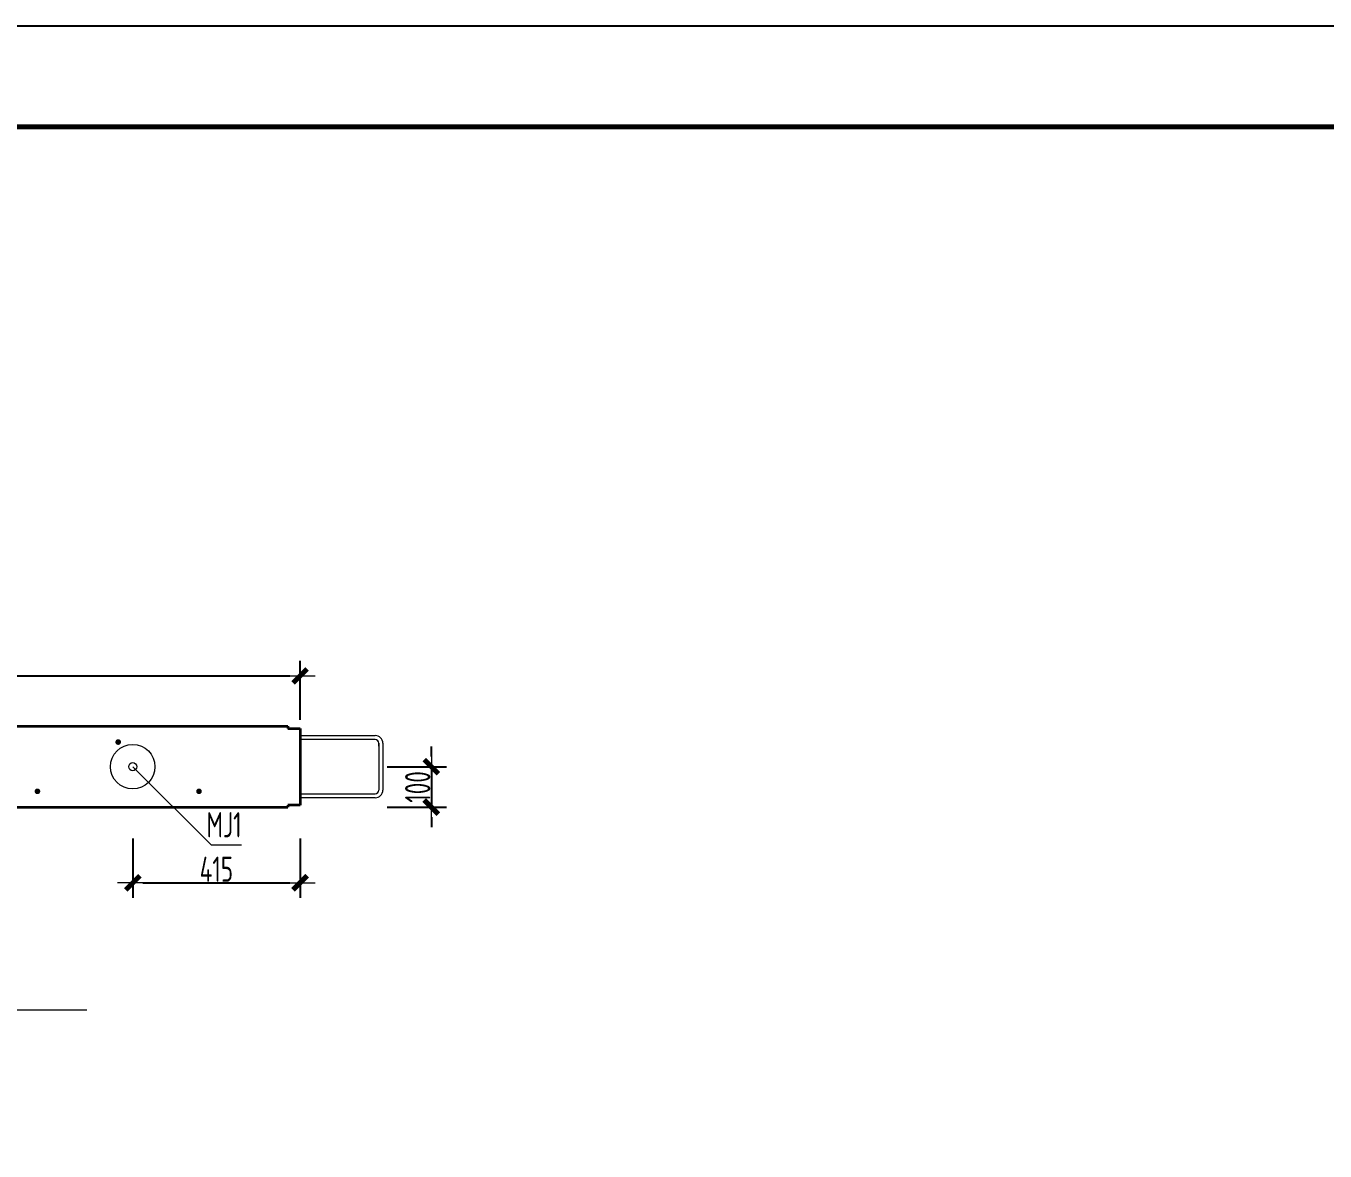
# Model space of a CAD drawing. Extents: x -85320 to 1679916, y -1321939 to 627.
# Drawn here: x 1336041 to 1348902, y -837016 to -825871 of the extents above; entities that cross this region are included whole.
import ezdxf
from ezdxf.enums import TextEntityAlignment as Align

# ---------------------------------------------------------------- set-up
doc = ezdxf.new("R2010")
doc.units = 0
doc.header["$LTSCALE"] = 1000
for name, color, linetype in [('BORDER', 7, 'Continuous'), ('打印线框', 7, 'Continuous'), ('拉模', 7, 'Continuous')]:
    doc.layers.add(name, color=color, linetype=linetype)
for name, color, linetype, lineweight in [('直线', 7, 'Continuous', 18), ('预制墙图名', 7, 'Continuous', 18), ('预制墙埋件', 8, 'Continuous', 18), ('预制墙墙身水平筋', 130, 'Continuous', 18), ('预制墙墙身纵向受力筋', 1, 'Continuous', 18), ('预制墙详图标注', 3, 'Continuous', 18), ('预制墙详图轮廓', 3, 'Continuous', 35)]:
    doc.layers.add(name, color=color, linetype=linetype, lineweight=lineweight)
doc.styles.add('样式 1', font='yjkeng.shx', dxfattribs={"width": 0.7, "bigfont": 'yjkchn.shx'})
doc.dimstyles.new('盈建科结构', dxfattribs={"dimscale": 100, "dimtxt": 2.5, "dimasz": 1, "dimexe": 1.5, "dimexo": 0.625, "dimgap": 0.1, "dimtad": 1, "dimdec": 0, "dimrnd": 1, "dimzin": 0, "dimdsep": 46, "dimtxsty": '样式 1', "dimblk": '_yjkbk', "dimblk1": 'ARCHTICK', "dimblk2": 'ARCHTICK', "dimcen": 0.09, "dimadec": 0, "dimazin": 0, "dimtfac": 1, "dimtdec": 4, "dimtix": 1, "dimtmove": 2, "dimatfit": 3, "dimfxl": 1, "dimtolj": 1, "dimtzin": 0, "dimarcsym": 0})

# ---------------------------------------------------------------- blocks, each defined once
blk = doc.blocks.new('_yjkbk')
blk.add_line((-1, 0), (1.5, 0))
blk.add_lwpolyline([(-0.7, -0.7, 0.5, 0.5, 0), (0.7, 0.7, 0.5, 0.5, 0)], format="xyseb")
blk = doc.blocks.new('*D1570')
at = {"layer": 'Defpoints', "color": 0, "transparency": 16777216}
for p in [(1339554, -833209), (1339554, -833609), (1340054, -833609)]:
    blk.add_point(p, dxfattribs=at)
at = {"layer": '预制墙详图标注', "color": 0, "lineweight": -2, "transparency": 16777216}
for p, q in [((1340054, -833109), (1340054, -833009)), ((1339616, -833209), (1340204, -833209)), ((1340054, -833209), (1340054, -833609)), ((1339616, -833609), (1340204, -833609)), ((1340054, -833709), (1340054, -833809))]:
    blk.add_line(p, q, dxfattribs=at)
at = {"layer": '预制墙详图标注', "color": 0, "lineweight": -2, "transparency": 16777216, "xscale": 100, "yscale": 100, "zscale": 100}
for p, rotation in [((1340054, -833209), 270), ((1340054, -833609), 90)]:
    blk.add_blockref('_yjkbk', p, dxfattribs=dict(at, rotation=rotation))
at = {"layer": '预制墙详图标注', "color": 0, "transparency": 16777216, "insert": (1340044, -833409), "char_height": 250, "attachment_point": 8, "rotation": 90, "style": '样式 1'}
blk.add_mtext('\\A1;100', dxfattribs=at)
blk = doc.blocks.new('_ArchTick')
at = {"color": 0, "linetype": 'ByBlock', "const_width": 0.4}
blk.add_lwpolyline([(-0.5, -0.5), (0.5, 0.5)], dxfattribs=at)
blk = doc.blocks.new('*D1572')
at = {"layer": 'Defpoints', "color": 0, "transparency": 16777216}
for p in [(1337098, -833859), (1338754, -833859), (1338754, -834359)]:
    blk.add_point(p, dxfattribs=at)
at = {"layer": '预制墙详图标注', "color": 0, "lineweight": -2, "transparency": 16777216}
for p, q in [((1337098, -833921), (1337098, -834509)), ((1338754, -833921), (1338754, -834509)), ((1337198, -834359), (1338654, -834359))]:
    blk.add_line(p, q, dxfattribs=at)
at = {"layer": '预制墙详图标注', "color": 0, "lineweight": -2, "transparency": 16777216, "xscale": 100, "yscale": 100, "zscale": 100, "rotation": 180}
blk.add_blockref('_yjkbk', (1337098, -834359), dxfattribs=at)
at = {"layer": '预制墙详图标注', "color": 0, "lineweight": -2, "transparency": 16777216, "xscale": 100, "yscale": 100, "zscale": 100}
blk.add_blockref('_yjkbk', (1338754, -834359), dxfattribs=at)
at = {"layer": '预制墙详图标注', "color": 0, "transparency": 16777216, "insert": (1337926, -834349), "char_height": 250, "attachment_point": 8, "style": '样式 1'}
blk.add_mtext('\\A1;415', dxfattribs=at)
blk = doc.blocks.new('*D1573')
at = {"layer": 'Defpoints', "color": 0, "transparency": 16777216}
for p in [(1338754, -832309), (1330754, -832809), (1338754, -832809)]:
    blk.add_point(p, dxfattribs=at)
at = {"layer": '预制墙详图标注', "color": 0, "lineweight": -2, "transparency": 16777216}
for p, q in [((1330754, -832746), (1330754, -832159)), ((1338754, -832746), (1338754, -832159)), ((1330854, -832309), (1338654, -832309))]:
    blk.add_line(p, q, dxfattribs=at)
at = {"layer": '预制墙详图标注', "color": 0, "lineweight": -2, "transparency": 16777216, "xscale": 100, "yscale": 100, "zscale": 100, "rotation": 180}
blk.add_blockref('_yjkbk', (1330754, -832309), dxfattribs=at)
at = {"layer": '预制墙详图标注', "color": 0, "lineweight": -2, "transparency": 16777216, "xscale": 100, "yscale": 100, "zscale": 100}
blk.add_blockref('_yjkbk', (1338754, -832309), dxfattribs=at)
at = {"layer": '预制墙详图标注', "color": 0, "transparency": 16777216, "insert": (1334754, -832299), "char_height": 250, "attachment_point": 8, "style": '样式 1'}
blk.add_mtext('\\A1;2000', dxfattribs=at)
blk = doc.blocks.new('图框1')
at = {"layer": 'BORDER', "const_width": 50}
blk.add_lwpolyline([(1377779, -823089), (1377779, -783089), (1433679, -783089), (1433679, -823089)], close=True, dxfattribs=at)
blk = doc.blocks.new('闭口右')
at = {"layer": '预制墙墙身水平筋', "lineweight": 18}
for p, q in [((1039314, -832443), (1040058, -832443)), ((1039314, -832443), (1040058, -832443)), ((1039314, -832443), (1040058, -832443)), ((1039314, -832443), (1040058, -832443)), ((1039314, -832443), (1040058, -832443)), ((1039314, -832443), (1040058, -832443)), ((1039314, -832443), (1040058, -832443)), ((1039314, -832443), (1040058, -832443)), ((1039314, -832443), (1040058, -832443)), ((1039314, -832443), (1040058, -832443)), ((1039314, -832443), (1040058, -832443)), ((1039314, -832443), (1040058, -832443)), ((1039314, -832443), (1040058, -832443)), ((1039314, -832443), (1040058, -832443)), ((1039314, -832443), (1040058, -832443)), ((1040058, -832483), (1039314, -832483)), ((1040058, -832483), (1039314, -832483)), ((1040058, -832483), (1039314, -832483)), ((1040058, -832483), (1039314, -832483)), ((1040058, -832483), (1039314, -832483)), ((1040058, -832483), (1039314, -832483)), ((1040058, -832483), (1039314, -832483)), ((1040058, -832483), (1039314, -832483)), ((1040058, -832483), (1039314, -832483)), ((1040058, -832483), (1039314, -832483)), ((1040058, -832483), (1039314, -832483)), ((1040058, -832483), (1039314, -832483)), ((1040058, -832483), (1039314, -832483)), ((1040058, -832483), (1039314, -832483)), ((1040058, -832483), (1039314, -832483)), ((1040094, -832548), (1040094, -832519)), ((1040094, -832548), (1040094, -832519)), ((1040094, -832548), (1040094, -832519)), ((1040094, -832548), (1040094, -832519)), ((1040094, -832548), (1040094, -832519)), ((1040094, -832548), (1040094, -832519)), ((1040094, -832548), (1040094, -832519)), ((1040094, -832548), (1040094, -832519)), ((1040094, -832548), (1040094, -832519)), ((1040094, -832548), (1040094, -832519)), ((1040094, -832548), (1040094, -832519)), ((1040094, -832548), (1040094, -832519)), ((1040094, -832548), (1040094, -832519)), ((1040094, -832548), (1040094, -832519)), ((1040094, -832548), (1040094, -832519)), ((1040134, -832519), (1040134, -832548)), ((1040134, -832519), (1040134, -832548)), ((1040134, -832519), (1040134, -832548)), ((1040134, -832519), (1040134, -832548)), ((1040134, -832519), (1040134, -832548)), ((1040134, -832519), (1040134, -832548)), ((1040134, -832519), (1040134, -832548)), ((1040134, -832519), (1040134, -832548)), ((1040134, -832519), (1040134, -832548)), ((1040134, -832519), (1040134, -832548)), ((1040134, -832519), (1040134, -832548)), ((1040134, -832519), (1040134, -832548)), ((1040134, -832519), (1040134, -832548)), ((1040134, -832519), (1040134, -832548)), ((1040134, -832519), (1040134, -832548)), ((1039314, -833019), (1040058, -833019)), ((1039314, -833019), (1040058, -833019)), ((1039314, -833019), (1040058, -833019)), ((1039314, -833019), (1040058, -833019)), ((1039314, -833019), (1040058, -833019)), ((1039314, -833019), (1040058, -833019)), ((1039314, -833019), (1040058, -833019)), ((1039314, -833019), (1040058, -833019)), ((1039314, -833019), (1040058, -833019)), ((1039314, -833019), (1040058, -833019)), ((1039314, -833019), (1040058, -833019)), ((1039314, -833019), (1040058, -833019)), ((1039314, -833019), (1040058, -833019)), ((1039314, -833019), (1040058, -833019)), ((1039314, -833019), (1040058, -833019)), ((1040058, -833059), (1039314, -833059))]:
    blk.add_line(p, q, dxfattribs=at)
at = {"layer": '预制墙墙身水平筋', "color": 4}
for p, q in [((1040094, -832519), (1040094, -832982)), ((1040134, -832519), (1040134, -832982))]:
    blk.add_line(p, q, dxfattribs=at)
at = {"layer": '预制墙墙身水平筋', "lineweight": 18}
for centre, radius, start, end in [((1040058, -832519), 76.6, 360, 90), ((1040058, -832519), 76.6, 360, 90), ((1040058, -832519), 76.6, 360, 90), ((1040058, -832519), 76.6, 360, 90), ((1040058, -832519), 76.6, 360, 90), ((1040058, -832519), 76.6, 360, 90), ((1040058, -832519), 76.6, 360, 90), ((1040058, -832519), 76.6, 360, 90), ((1040058, -832519), 76.6, 360, 90), ((1040058, -832519), 76.6, 360, 90), ((1040058, -832519), 76.6, 360, 90), ((1040058, -832519), 76.6, 360, 90), ((1040058, -832519), 76.6, 360, 90), ((1040058, -832519), 76.6, 360, 90), ((1040058, -832519), 36.6, 360, 90), ((1040058, -832519), 36.6, 360, 90), ((1040058, -832519), 36.6, 360, 90), ((1040058, -832519), 36.6, 360, 90), ((1040058, -832519), 36.6, 360, 90), ((1040058, -832519), 36.6, 360, 90), ((1040058, -832519), 36.6, 360, 90), ((1040058, -832519), 36.6, 360, 90), ((1040058, -832519), 36.6, 360, 90), ((1040058, -832519), 36.6, 360, 90), ((1040058, -832519), 36.6, 360, 90), ((1040058, -832519), 36.6, 360, 90), ((1040058, -832519), 36.6, 360, 90), ((1040058, -832519), 36.6, 360, 90), ((1040058, -832982), 36.6, 270, 0), ((1040058, -832982), 76.6, 270, 0), ((1040058, -832982), 36.6, 270, 0), ((1040058, -832982), 76.6, 270, 0), ((1040058, -832982), 36.6, 270, 0), ((1040058, -832982), 76.6, 270, 0), ((1040058, -832982), 36.6, 270, 0), ((1040058, -832982), 76.6, 270, 0), ((1040058, -832982), 36.6, 270, 0), ((1040058, -832982), 76.6, 270, 0), ((1040058, -832982), 36.6, 270, 0), ((1040058, -832982), 76.6, 270, 0), ((1040058, -832982), 36.6, 270, 0), ((1040058, -832982), 76.6, 270, 0), ((1040058, -832982), 36.6, 270, 0), ((1040058, -832982), 76.6, 270, 0), ((1040058, -832982), 36.6, 270, 0), ((1040058, -832982), 76.6, 270, 0), ((1040058, -832982), 36.6, 270, 0), ((1040058, -832982), 76.6, 270, 0), ((1040058, -832982), 36.6, 270, 0), ((1040058, -832982), 76.6, 270, 0), ((1040058, -832982), 36.6, 270, 0), ((1040058, -832982), 76.6, 270, 0), ((1040058, -832982), 36.6, 270, 0), ((1040058, -832982), 76.6, 270, 0), ((1040058, -832982), 36.6, 270, 0), ((1040058, -832982), 76.6, 270, 0)]:
    blk.add_arc(centre, radius, start, end, dxfattribs=at)

msp = doc.modelspace()

# ---------------------------------------------------------------- linework, layer by layer
at = {"layer": '打印线框', "color": 1}
msp.add_lwpolyline([(1320539.784, -867870.959), (1320539.784, -825870.959), (1379939.784, -825870.959), (1379939.784, -867870.959)], close=True, dxfattribs=at)
at = {"layer": '直线', "lineweight": 18}
msp.add_lwpolyline([(1337097.684, -833208.636), (1337872.684, -833983.636), (1338175.568, -833983.636)], dxfattribs=at)
at = {"layer": '预制墙图名', "lineweight": 18}
msp.add_line((1332864.424, -835618.636), (1336642.943, -835618.636), dxfattribs=at)
at = {"layer": '预制墙埋件', "lineweight": 18}
for radius in [220, 40]:
    msp.add_circle((1337097.684, -833208.636), radius, dxfattribs=at)
at = {"layer": '预制墙墙身纵向受力筋', "lineweight": 18, "const_width": 28}
for points in [[(1336967.684, -832964.636, 1), (1336939.684, -832964.636, 1)], [(1336167.684, -833452.636, 1), (1336139.684, -833452.636, 1)], [(1337767.684, -833452.636, 1), (1337739.684, -833452.636, 1)]]:
    msp.add_lwpolyline(points, format="xyb", close=True, dxfattribs=at)
at = {"layer": '预制墙详图轮廓', "lineweight": 35}
for p, q in [((1330873.684, -832808.636), (1338633.684, -832808.636)), ((1338633.684, -832808.636), (1338633.684, -832828.636)), ((1338633.684, -832828.636), (1338753.684, -832828.636)), ((1338753.684, -832828.636), (1338753.684, -833588.636)), ((1330873.684, -833608.636), (1338633.684, -833608.636)), ((1338753.684, -833588.636), (1338633.684, -833588.636)), ((1338633.684, -833588.636), (1338633.684, -833608.636))]:
    msp.add_line(p, q, dxfattribs=at)

# ---------------------------------------------------------------- block references
at = {"layer": '拉模', "color": 3}
msp.add_blockref('图框1', (-54739.165, -43782.265), dxfattribs=at)
at = {"layer": '预制墙墙身水平筋', "color": 4}
msp.add_blockref('闭口右', (299439.313, -457.788), dxfattribs=at)

# ---------------------------------------------------------------- texts
at = {"layer": '直线', "linetype": 'Continuous', "style": '样式 1', "width": 0.7}
msp.add_text('MJ1', height=250, dxfattribs=at).set_placement((1338175.568, -833983.636), align=Align.BOTTOM_RIGHT)

# ---------------------------------------------------------------- dimensions: what is measured, and where the dimension line sits
at = {"layer": '预制墙详图标注'}
for p1, p2, distance, picture, middle in [((1330753.684, -832808.636), (1338753.684, -832808.636), 500, '*D1573', (1334753.684, -832173.636)), ((1339553.684, -833208.636), (1339553.684, -833608.636), 500, '*D1570', (1339918.684, -833408.636)), ((1337097.684, -833858.636), (1338753.684, -833858.636), -500, '*D1572', (1337925.684, -834223.636))]:
    dim = msp.add_aligned_dim(p1=p1, p2=p2, distance=distance, dimstyle='盈建科结构', override={"dimscale": 100, "dimtxt": 2.5, "dimasz": 1, "dimexe": 1.5, "dimexo": 0.625, "dimgap": 0.1, "dimtad": 1, "dimlfac": 0.25, "dimrnd": 5, "dimdle": 0, "dimtix": 1, "dimfxlon": 0}, dxfattribs=at)
    dim.commit()
    dim.dimension.update_dxf_attribs({"geometry": picture, "text_midpoint": middle})

doc.saveas('drawing.dxf')
